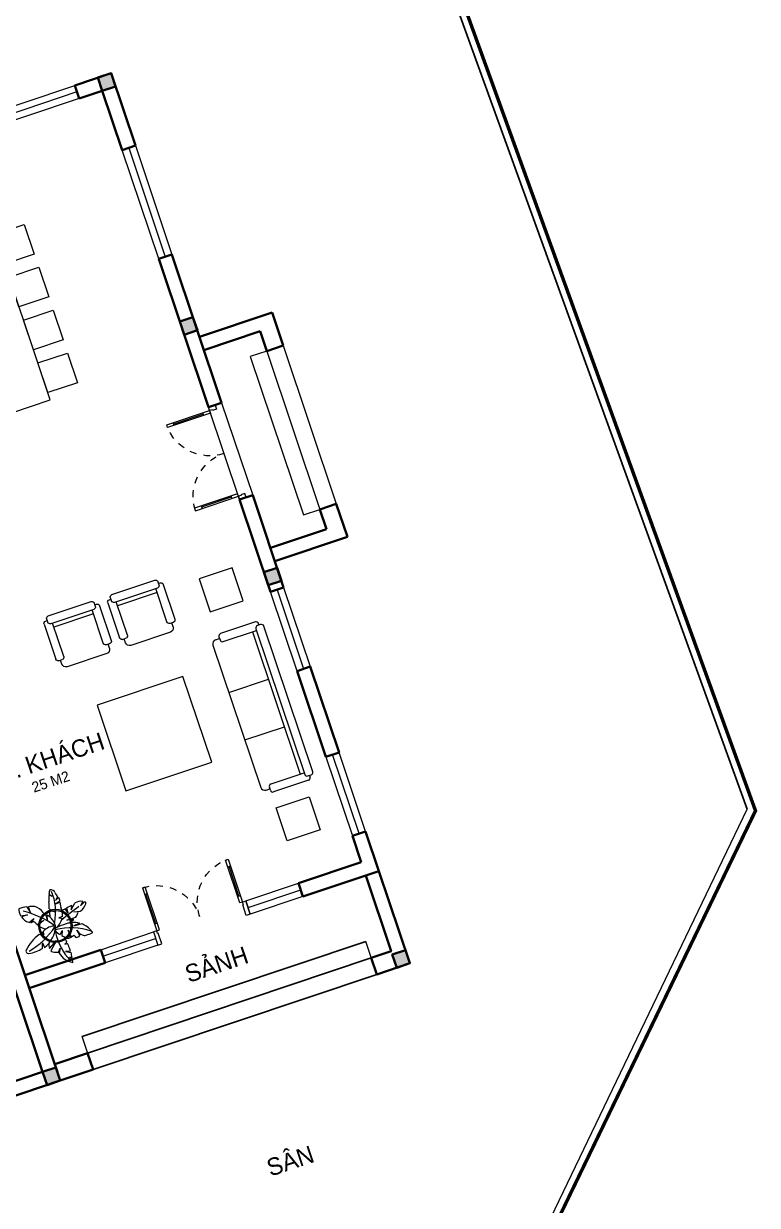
# Model space of a CAD drawing. Header units: metres. Extents: x 568336 to 569219, y 2065964 to 2066430.
# Drawn here: x 568675.3 to 568685.85, y 2066157.18 to 2066174.17 of the extents above; entities that cross this region are included whole.
import ezdxf

# ---------------------------------------------------------------- set-up
doc = ezdxf.new("R2010")
doc.units = ezdxf.units.M
doc.linetypes.add('CENTER', pattern=[2, 1.25, -0.25, 0.25, -0.25])
doc.linetypes.add('HIDDEN', pattern=[0.375, 0.25, -0.125])
doc.layers.get('0').update_dxf_attribs({"linetype": 'CONTINUOUS'})
for name, color, linetype, lineweight in [('-CONCRETE', 1, 'CONTINUOUS', 35), ('-DOOR', 137, 'CONTINUOUS', 9), ('-FURNITURE', 46, 'CONTINUOUS', 9), ('-LINE1', 7, 'CONTINUOUS', 18), ('-RANH GIOI KHU DAT', 12, 'CENTER', 18), ('-TEXT', 7, 'CONTINUOUS', 15), ('-WALL', 4, 'CONTINUOUS', 35), ('A-Cay', 75, 'CONTINUOUS', 5), ('TEXT25', 2, 'CONTINUOUS', 13)]:
    doc.layers.add(name, color=color, linetype=linetype, lineweight=lineweight)
doc.layers.add('LoLK', color=6, linetype='CONTINUOUS')
doc.layers.add('SOLO', color=7, linetype='CONTINUOUS')
doc.styles.add('T1', font='', dxfattribs={"height": 200})
doc.styles.get('T1').set_extended_font_data('VNgeometric Light')

# ---------------------------------------------------------------- blocks, each defined once
blk = doc.blocks.new('*U221')
for p, q in [((-1310, 550), (-1350, 550)), ((-1330, 100), (-1330, 550)), ((-90, 550), (-50, 550)), ((-70, 100), (-70, 550)), ((-1310, 100), (-1350, 100)), ((-90, 100), (-50, 100))]:
    blk.add_line(p, q)
for points in [[(-1350, 0), (-1310, 0), (-1310, 650), (-1350, 650)], [(-50, 0), (-90, 0), (-90, 650), (-50, 650)], [(-1400, -200), (-1340, -200), (-1340, -40), (-1350, -40), (-1350, 0), (-1400, 0)], [(0, -200), (-60, -200), (-60, -40), (-50, -40), (-50, 0), (0, 0)]]:
    blk.add_lwpolyline(points, close=True)
at = {"linetype": 'HIDDEN', "ltscale": 0.1}
for centre, start, end in [((-1350, 0), 0, 90), ((-50, 0), 90, 180)]:
    blk.add_arc(centre, 650, start, end, dxfattribs=at)
blk = doc.blocks.new('A$Cf08be9d0')
at = {"layer": '-FURNITURE'}
for p, q in [((60, 720), (60, 660)), ((2280, 780), (120, 780)), ((840, 780), (840, 180)), ((1560, 780), (1560, 180)), ((2340, 720), (2340, 660)), ((0, 96), (0, 624)), ((36, 660), (84, 660)), ((120, 624), (120, 120)), ((2280, 624), (2280, 120)), ((2364, 660), (2316, 660)), ((2400, 96), (2400, 624)), ((2280, 180), (120, 180)), ((60, 60), (36, 60)), ((60, 84), (60, 36)), ((2304, 120), (96, 120)), ((96, 0), (2304, 0)), ((2340, 36), (2340, 84)), ((2340, 60), (2364, 60))]:
    blk.add_line(p, q, dxfattribs=at)
for centre, radius, start, end in [((120, 720), 60, 90, 180), ((2280, 720), 60, 0, 90), ((36, 624), 36, 90, 180), ((84, 624), 36, 0, 90), ((2316, 624), 36, 90, 180), ((2364, 624), 36, 0, 90), ((36, 96), 36, 180, 270), ((96, 84), 36, 90, 180), ((96, 36), 36, 180, 270), ((2304, 84), 36, 0, 90), ((2304, 36), 36, 270, 0), ((2364, 96), 36, 270, 0)]:
    blk.add_arc(centre, radius, start, end, dxfattribs=at)
blk = doc.blocks.new('A$Ce56c61a3')
at = {"layer": '-FURNITURE'}
for p, q in [((0, 744), (0, 96)), ((84, 780), (36, 780)), ((60, 780), (60, 804)), ((96, 840), (624, 840)), ((120, 96), (120, 744)), ((624, 720), (120, 720)), ((180, 120), (180, 720)), ((660, 804), (660, 756)), ((720, 780), (660, 780)), ((780, 120), (780, 720)), ((36, 60), (84, 60)), ((60, 60), (60, 36)), ((96, 0), (624, 0)), ((624, 120), (120, 120)), ((660, 36), (660, 84)), ((720, 60), (660, 60))]:
    blk.add_line(p, q, dxfattribs=at)
for centre, radius, start, end in [((36, 744), 36, 90, 180), ((96, 804), 36, 90, 180), ((84, 744), 36, 0, 90), ((624, 804), 36, 0, 90), ((624, 756), 36, 270, 0), ((720, 720), 60, 0, 90), ((36, 96), 36, 180, 270), ((96, 36), 36, 180, 270), ((84, 96), 36, 270, 0), ((624, 84), 36, 0, 90), ((624, 36), 36, 270, 0), ((720, 120), 60, 270, 0)]:
    blk.add_arc(centre, radius, start, end, dxfattribs=at)
blk = doc.blocks.new('A$C5C575821')
at = {"layer": '-CONCRETE'}
h = blk.add_hatch(color=256, dxfattribs=at)
h.dxf.hatch_style = 1
h.paths.add_polyline_path([(0, 200), (0, 0), (200, 0), (200, 200)])
blk.add_lwpolyline([(0, 0), (200, 0), (200, 200), (0, 200)], close=True, dxfattribs=at)
blk = doc.blocks.new('LUOI M2')
at = {"layer": '-WALL'}
for p in [(-200, 13100), (4500, 13100), (9800, 13100), (-200, 9400), (4500, 9400), (9800, 9400), (-200, 5600), (4500, 5600), (9800, 5600), (-200, -200), (4500, -200), (9800, -200)]:
    blk.add_blockref('A$C5C575821', p, dxfattribs=at)
blk = doc.blocks.new('A$C8aa8c7e6')
at = {"layer": '-FURNITURE'}
for points in [[(542, 1350), (92, 1350), (92, 1800), (542, 1800), (542, 1350)], [(1192, 1350), (742, 1350), (742, 1800), (1192, 1800), (1192, 1350)], [(1842, 1350), (1392, 1350), (1392, 1800), (1842, 1800), (1842, 1350)], [(2492, 1350), (2042, 1350), (2042, 1800), (2492, 1800), (2492, 1350)], [(2600, 1350), (0, 1350), (0, 450), (2600, 450), (2600, 1350)], [(542, 450), (92, 450), (92, 0), (542, 0), (542, 450)], [(1192, 450), (742, 450), (742, 0), (1192, 0), (1192, 450)], [(1842, 450), (1392, 450), (1392, 0), (1842, 0), (1842, 450)], [(2492, 450), (2042, 450), (2042, 0), (2492, 0), (2492, 450)]]:
    blk.add_lwpolyline(points, dxfattribs=at)
blk = doc.blocks.new('mb-cay16')
for p, q in [((-433, 528), (-402, 389)), ((-402, 389), (-403, 519)), ((131, 565), (69, 607)), ((79, 629), (131, 565)), ((231, 524), (166, 464)), ((166, 464), (244, 504)), ((-612, 395), (-475, 368)), ((-475, 368), (-605, 366)), ((-490, 209), (-374, 255)), ((-374, 255), (-461, 192)), ((-113, 139), (-112, 254)), ((76, 249), (-23, 300)), ((-12, 331), (76, 249)), ((247, 422), (149, 395)), ((149, 395), (242, 402)), ((334, 245), (323, 141)), ((409, 179), (522, 284)), ((448, 268), (409, 179)), ((693, 264), (615, 197)), ((615, 197), (723, 244)), ((-346, 111), (-191, 154)), ((-191, 154), (-338, 93)), ((-113, 139), (-91, 231)), ((195, 106), (117, 106)), ((117, 106), (180, 78)), ((260, 6), (450, 8)), ((395, -26), (260, 6)), ((323, 141), (303, 240)), ((532, 87), (448, 120)), ((448, 120), (574, 92)), ((-312, -137), (-374, -96)), ((-312, -77), (-291, -67)), ((-312, -142), (-312, -77)), ((-291, -67), (-286, -129)), ((-286, -129), (-267, -55)), ((36, -233), (100, -165)), ((100, -165), (61, -263)), ((218, -196), (205, -361)), ((237, -357), (218, -196)), ((485, -134), (354, -151)), ((354, -151), (513, -157)), ((-400, -385), (-364, -279)), ((-364, -279), (-356, -378)), ((-262, -431), (-77, -321)), ((-77, -321), (-253, -484)), ((115, -424), (62, -449)), ((62, -449), (119, -456)), ((410, -375), (385, -251)), ((385, -251), (430, -368)), ((-111, -563), (-53, -498)), ((-53, -498), (-105, -588)), ((128, -621), (24, -595)), ((24, -595), (128, -650)), ((120, -758), (65, -741)), ((65, -741), (116, -789))]:
    blk.add_line(p, q)
for centre, radius, start, end in [((-329, 448), 288, 161.2206, 190.4639), ((-592, -284), 825, 78.825, 90.6697), ((-592, -284), 825, 67.6949, 76.7945), ((-979, 594), 1130, 330.6725, 3.641), ((672, 341), 659, 156.2013, 167.6168), ((672, 341), 659, 146.019, 154.0763), ((103, 601), 111, 7.5431, 78.0474), ((371, 601), 160, 174.7063, 208.789), ((129, 455), 123, 344.0084, 22.936), ((-329, 448), 288, 196.4071, 234.1871), ((-1567, -1154), 1923, 36.7035, 57.4695), ((-446, 225), 304, 15.845, 56.6107), ((-65, 333), 91.7, 195.845, 230.5606), ((-339, 0), 339, 47.9514, 50.5606), ((1597, -159), 1682, 164.075, 168.4284), ((1597, -159), 1682, 162.73, 163.0792), ((-1650, 851), 1718, 342.73, 347.6168), ((-120, 252), 347, 335.1428, 8.1671), ((932, 225), 712, 165.6239, 173.8497), ((932, 225), 712, 164.0084, 164.1101), ((-317, 3808), 3622, 280.3581, 282.1977), ((-317, 3808), 3622, 283.398, 283.5483), ((583, 70), 223, 60.4468, 103.5483), ((710, 220), 32.6, 323.1477, 55.438), ((-428, 307), 116, 233.2325, 237.5887), ((-428, 307), 116, 255.929, 267.091), ((-423, 137), 55.6, 24.2055, 101.4054), ((21, 337), 432, 204.2055, 211.5513), ((21, 337), 432, 213.4357, 237.8387), ((-339, 0), 339, 354.6008, 42.9255), ((-120, 252), 347, 286.6838, 329.891), ((2154, -4834), 5268, 107.3413, 112.3058), ((-317, 3808), 3622, 278.6352, 279.8665), ((222, 322), 389, 305.9962, 321.846), ((501, 377), 294, 284.4707, 323.1477), ((-116, -923), 867, 107.2231, 135.0207), ((-1002, 1224), 1607, 281.5143, 307.8151), ((-514, 139), 540, 287.0409, 341.5638), ((-107, -353), 338, 71.7274, 118.1939), ((1131, -297), 1182, 173.2497, 205.5927), ((808, 380), 986, 210.5659, 218.4214), ((-127, -1432), 1327, 53.4555, 85.594), ((376, -5410), 5352, 91.6804, 93.9771), ((233, -520), 459, 57.0713, 91.6804), ((222, 322), 389, 277.7731, 296.4251), ((233, -520), 459, 17.5149, 52.2403), ((-695, -345), 48.9, 135.0207, 258.407), ((-570, 293), 699, 259.5557, 284.077), ((-28, -420), 234, 157.0771, 182.7473), ((-197, -468), 57.9, 196.0589, 237.7317), ((-28, -420), 234, 195.99, 196.0589), ((808, 380), 986, 220.6948, 225.7556), ((205, -352), 101, 159.0815, 190.5201), ((-1182, -610), 1311, 8.17, 10.5201), ((-1182, -610), 1311, 1.7556, 6.7346), ((205, -239), 122, 225.7556, 269.9757), ((205, -239), 122, 285.2069, 289.7369), ((544, -1184), 882, 107.1013, 109.7369), ((290, -359), 18.4, 357.8128, 107.1013), ((341, -361), 32.2, 177.8128, 248.0461), ((357, -321), 74.9, 248.0461, 310.8614), ((432, -409), 40.5, 122.9882, 130.8614), ((432, -409), 40.5, 45.3238, 92.9093), ((541, -299), 114, 225.3238, 268.3174), ((560, 349), 762, 268.3174, 278.1257), ((666, -393), 12.2, 278.1257, 73.0687), ((-51, -236), 332, 237.7317, 259.8031), ((272, -512), 385, 191.4146, 242.8877), ((-875, -604), 1004, 351.2018, 357.3602), ((-875, -604), 1004, 358.99, 1.9297), ((-875, -604), 1004, 345.5239, 349.5865)]:
    blk.add_arc(centre, radius, start, end)
blk = doc.blocks.new('*U223')
for p, q in [((-1310, 550), (-1350, 550)), ((-1330, 100), (-1330, 550)), ((-90, 550), (-50, 550)), ((-70, 100), (-70, 550)), ((-1310, 100), (-1350, 100)), ((-90, 100), (-50, 100))]:
    blk.add_line(p, q)
for points in [[(-1350, 0), (-1310, 0), (-1310, 650), (-1350, 650)], [(-50, 0), (-90, 0), (-90, 650), (-50, 650)], [(-1400, -100), (-1340, -100), (-1340, -40), (-1350, -40), (-1350, 0), (-1400, 0)], [(0, -100), (-60, -100), (-60, -40), (-50, -40), (-50, 0), (0, 0)]]:
    blk.add_lwpolyline(points, close=True)
at = {"linetype": 'HIDDEN', "ltscale": 0.1}
for centre, start, end in [((-1350, 0), 0, 90), ((-50, 0), 90, 180)]:
    blk.add_arc(centre, 650, start, end, dxfattribs=at)
blk = doc.blocks.new('BT2-T1.1')
at = {"layer": '-DOOR'}
for points in [[(568674.517, 2066172.772), (568676.034, 2066173.281), (568676.097, 2066173.092), (568674.581, 2066172.583)], [(568677.431, 2066170.849), (568677.241, 2066170.786), (568676.716, 2066172.35), (568676.906, 2066172.414)], [(568677.957, 2066168.652), (568678.146, 2066168.716), (568678.592, 2066167.389), (568678.402, 2066167.325)], [(568679.419, 2066164.924), (568679.229, 2066164.86), (568678.848, 2066165.998), (568679.037, 2066166.061)], [(568679.833, 2066163.691), (568679.643, 2066163.628), (568680.025, 2066162.49), (568680.214, 2066162.554)], [(568678.493, 2066161.554), (568679.251, 2066161.809), (568679.315, 2066161.619), (568678.557, 2066161.364)], [(568677.229, 2066160.919), (568676.471, 2066160.664), (568676.407, 2066160.854), (568677.166, 2066161.109)]]:
    blk.add_lwpolyline(points, close=True, dxfattribs=at)
for points in [[(568676.066, 2066173.187), (568674.549, 2066172.677)], [(568676.811, 2066172.382), (568677.336, 2066170.817)], [(568677.957, 2066168.652), (568678.146, 2066168.716)], [(568678.402, 2066167.325), (568678.592, 2066167.389)], [(568678.942, 2066166.03), (568679.324, 2066164.892)], [(568680.12, 2066162.522), (568679.738, 2066163.66)], [(568678.525, 2066161.459), (568679.283, 2066161.714)], [(568676.439, 2066160.759), (568677.197, 2066161.014)]]:
    blk.add_lwpolyline(points, dxfattribs=at)
at = {"layer": '-FURNITURE'}
for points in [[(568678.455, 2066165.871), (568678.296, 2066166.345), (568677.822, 2066166.186), (568677.981, 2066165.712)], [(568676.771, 2066163.137), (568678.004, 2066163.551), (568677.59, 2066164.783), (568676.358, 2066164.37)], [(568679.402, 2066163.051), (568679.561, 2066162.577), (568679.087, 2066162.418), (568678.928, 2066162.892)]]:
    blk.add_lwpolyline(points, close=True, dxfattribs=at)
at = {"layer": '-LINE1'}
for p, q in [((568678.793, 2066169.46), (568679.557, 2066167.185)), ((568679.03, 2066169.54), (568679.794, 2066167.265))]:
    blk.add_line(p, q, dxfattribs=at)
for points in [[(568678.793, 2066169.46), (568678.556, 2066169.381), (568679.32, 2066167.106), (568679.557, 2066167.185)], [(568681.113, 2066156.105), (568682.704, 2066156.639), (568685.7, 2066162.873)], [(568680.377, 2066160.499), (568680.218, 2066160.973)], [(568676.3, 2066159.13), (568676.141, 2066159.604)]]:
    blk.add_lwpolyline(points, dxfattribs=at)
at = {"layer": '-RANH GIOI KHU DAT', "linetype": 'HIDDEN', "ltscale": 10, "const_width": 0.05}
blk.add_lwpolyline([(568664.353, 2066171.471), (568680.715, 2066176.962), (568685.819, 2066162.851), (568682.779, 2066156.558), (568670.716, 2066152.51), (568664.353, 2066171.471)], dxfattribs=at)
at = {"layer": '-WALL'}
for p, q in [((568676.034, 2066173.281), (568676.556, 2066173.456)), ((568676.906, 2066172.414), (568676.556, 2066173.456)), ((568676.097, 2066173.092), (568676.034, 2066173.281)), ((568676.43, 2066173.203), (568676.097, 2066173.092)), ((568676.716, 2066172.35), (568676.43, 2066173.203)), ((568676.906, 2066172.414), (568676.716, 2066172.35)), ((568677.957, 2066168.652), (568677.241, 2066170.786)), ((568678.146, 2066168.716), (568677.431, 2066170.849)), ((568677.828, 2066169.664), (568678.871, 2066170.014)), ((568678.871, 2066170.014), (568679.03, 2066169.54)), ((568677.892, 2066169.474), (568678.698, 2066169.745)), ((568678.698, 2066169.745), (568678.793, 2066169.46)), ((568678.793, 2066169.46), (568679.03, 2066169.54)), ((568678.146, 2066168.716), (568677.957, 2066168.652)), ((568678.592, 2066167.389), (568678.402, 2066167.325)), ((568679.037, 2066166.061), (568678.592, 2066167.389)), ((568678.848, 2066165.998), (568678.402, 2066167.325)), ((568679.794, 2066167.265), (568679.557, 2066167.185)), ((568679.794, 2066167.265), (568679.953, 2066166.791)), ((568679.557, 2066167.185), (568679.652, 2066166.901)), ((568679.652, 2066166.901), (568678.846, 2066166.63)), ((568679.953, 2066166.791), (568678.91, 2066166.441)), ((568679.643, 2066163.628), (568679.229, 2066164.86)), ((568679.833, 2066163.691), (568679.419, 2066164.924)), ((568680.152, 2066162.111), (568680.025, 2066162.49)), ((568680.405, 2066161.985), (568680.214, 2066162.554)), ((568679.251, 2066161.809), (568680.152, 2066162.111)), ((568679.315, 2066161.619), (568680.405, 2066161.985)), ((568679.251, 2066161.809), (568679.315, 2066161.619)), ((568675.317, 2066160.488), (568676.407, 2066160.854)), ((568676.407, 2066160.854), (568676.471, 2066160.664)), ((568675.38, 2066160.299), (568676.471, 2066160.664)), ((568674.956, 2066158.89), (568675.573, 2066159.097))]:
    blk.add_line(p, q, dxfattribs=at)
for points in [[(568677.431, 2066170.849), (568677.241, 2066170.786)], [(568678.848, 2066165.998), (568679.037, 2066166.061)], [(568679.229, 2066164.86), (568679.419, 2066164.924)], [(568674.956, 2066158.89), (568675.02, 2066158.701), (568675.826, 2066158.971), (568673.917, 2066164.66), (568673.632, 2066164.564), (568673.696, 2066164.374)], [(568673.696, 2066164.374), (568673.791, 2066164.406), (568675.573, 2066159.097)], [(568679.643, 2066163.628), (568679.833, 2066163.691)], [(568680.025, 2066162.49), (568680.214, 2066162.554)], [(568680.405, 2066161.985), (568680.851, 2066160.658), (568680.377, 2066160.499), (568680.297, 2066160.736), (568680.582, 2066160.831), (568680.216, 2066161.921)]]:
    blk.add_lwpolyline(points, dxfattribs=at)
blk.add_lwpolyline([(568676.3, 2066159.13), (568675.826, 2066158.971), (568675.746, 2066159.208), (568676.22, 2066159.367)], close=True, dxfattribs=at)
at = {"layer": 'A-Cay'}
for radius in [0.24, 0.223]:
    blk.add_circle((568675.757, 2066161.196), radius, dxfattribs=at)
at = {"layer": 'SOLO'}
for p, q in [((568680.65, 2066176.835), (568685.7, 2066162.873)), ((568680.218, 2066160.973), (568676.141, 2066159.604)), ((568680.297, 2066160.736), (568676.22, 2066159.367)), ((568680.377, 2066160.499), (568676.3, 2066159.13)), ((568675.746, 2066159.208), (568675.38, 2066160.299))]:
    blk.add_line(p, q, dxfattribs=at)
at = {"layer": '-CONCRETE', "xscale": 0.001, "yscale": 0.001, "zscale": 0.001, "rotation": 18.55151101333552}
blk.add_blockref('LUOI M2', (568671.307, 2066157.666), dxfattribs=at)
at = {"layer": '-DOOR', "xscale": -0.001, "yscale": 0.001, "zscale": 0.001}
for name, p, rotation in [('*U223', (568678.402, 2066167.325), 108.5515110133355), ('*U221', (568677.166, 2066161.109), 18.55151101333551)]:
    blk.add_blockref(name, p, dxfattribs=dict(at, rotation=rotation))
at = {"layer": '-FURNITURE', "yscale": 0.001, "zscale": 0.001}
for name, p, xscale, rotation in [('A$C8aa8c7e6', (568673.574, 2066170.796), 0.001, 288.5515110133355), ('A$Ce56c61a3', (568677.275, 2066166.197), -0.001, 108.5515110133355), ('A$Ce56c61a3', (568676.36, 2066165.89), -0.001, 108.5515110133355), ('A$Cf08be9d0', (568679.485, 2066163.321), 0.001, 108.5515110133355)]:
    blk.add_blockref(name, p, dxfattribs=dict(at, xscale=xscale, rotation=rotation))
at = {"layer": 'A-Cay', "xscale": 0.0007, "yscale": 0.0007, "zscale": 0.0007, "rotation": 18.55151101333552}
blk.add_blockref('mb-cay16', (568675.751, 2066161.217), dxfattribs=at)
at = {"layer": '-TEXT', "color": 2}
for s, p in [('P. KHÁCH', (568674.988, 2066163.245)), ('SẢNH', (568677.672, 2066160.375)), ('SÂN', (568678.846, 2066157.589))]:
    blk.add_text(s, height=0.25, rotation=18.5515, dxfattribs=at).set_placement(p)
at = {"layer": 'TEXT25', "style": 'T1'}
blk.add_text('25 M2', height=0.15, rotation=18.5515, dxfattribs=at).set_placement((568675.448, 2066163.11))

msp = doc.modelspace()

# ---------------------------------------------------------------- block references
at = {"layer": 'LoLK'}
msp.add_blockref('BT2-T1.1', (0, 0), dxfattribs=at)

doc.saveas('drawing.dxf')
